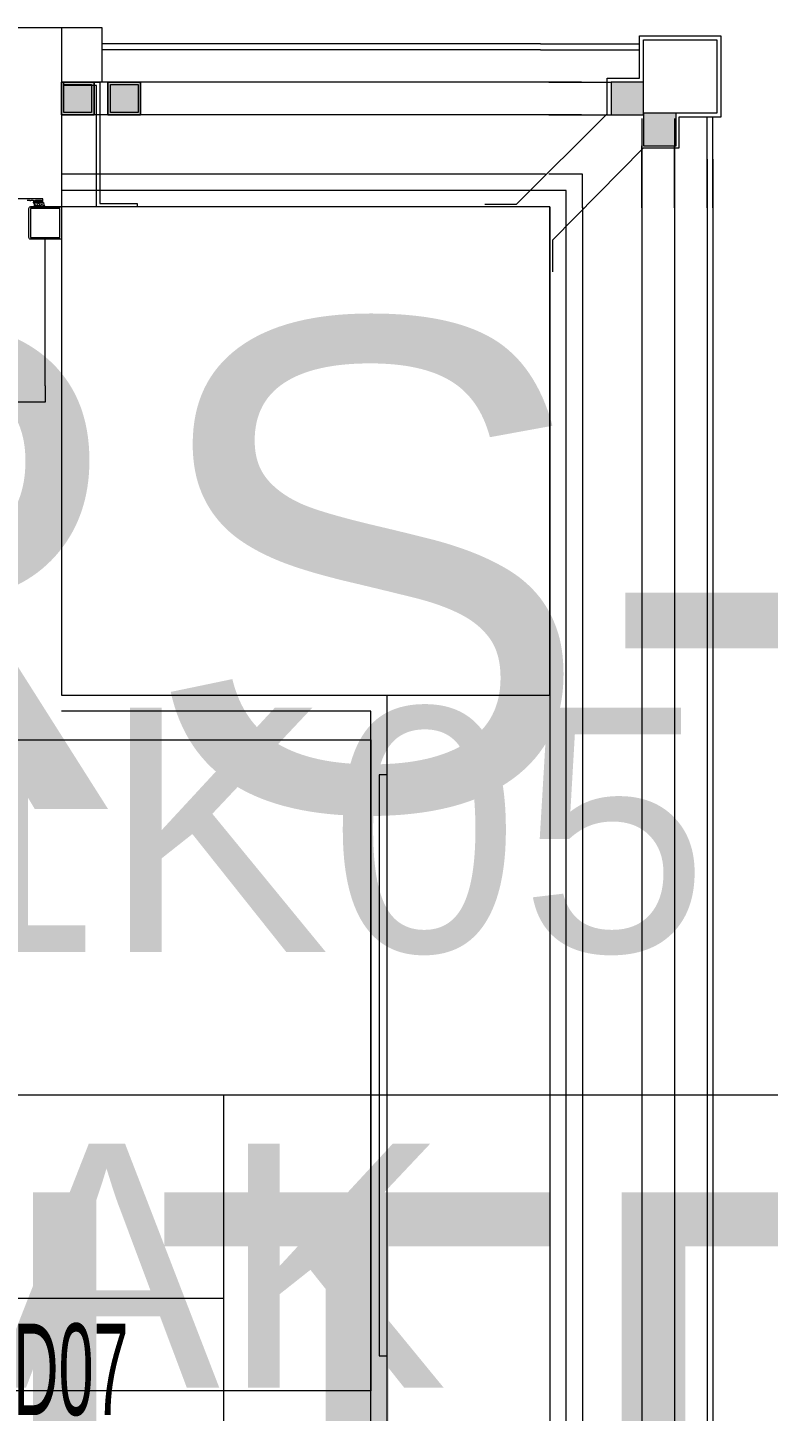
# Model space of a CAD drawing. Extents: x -9058 to 11890, y 0 to 4205.
# Drawn here: x 9790.9 to 9881.9, y 3637.9 to 3807.9 of the extents above; entities that cross this region are included whole.
import ezdxf
from ezdxf.enums import TextEntityAlignment as Align

# ---------------------------------------------------------------- set-up
doc = ezdxf.new("R2010")
doc.units = 0
doc.header["$MEASUREMENT"] = 0
doc.layers.get('0').update_dxf_attribs({"color": 9, "lineweight": 9})
for name, color, linetype, lineweight in [('06D', 9, 'Continuous', 9), ('10', 9, 'Continuous', 9), ('14', 9, 'Continuous', 9), ('40A', 9, 'Continuous', 9), ('M-TEFRIS2-015', 129, 'Continuous', 9), ('M-TEFRIS2-015 @ 10 (1)', 129, 'Continuous', 9), ('M-TEFRIS2-015 @ 10 (2)', 129, 'Continuous', 9), ('M-TEFRIS2-015 @ 20', 129, 'Continuous', 9), ('M-TEFRIS2-015 @ 5 (1)', 129, 'Continuous', 9), ('M-TEFRIS2-015 @ 5 (2)', 129, 'Continuous', 9)]:
    doc.layers.add(name, color=color, linetype=linetype, lineweight=lineweight)
doc.styles.add('Arial', font='arial.ttf', dxfattribs={"height": 2.5})
doc.styles.add('MuuM_TEXT-STANDART', font='ARIALN.TTF')

# ---------------------------------------------------------------- blocks, each defined once
blk = doc.blocks.new('p-s-profil')
at = {"layer": '10'}
blk.add_lwpolyline([(9, 15.3), (4.6, 15.3), (4.6, 0.4), (0, 0.4), (0, 0), (5, 0), (5, 14.9), (9, 14.9), (9, 15.3)], dxfattribs=at)
blk.add_lwpolyline([(9, 15.3), (4.6, 15.3), (4.6, 0.4), (0, 0.4), (0, 0), (5, 0), (5, 14.9), (9, 14.9), (9, 15.3)], dxfattribs=at)
blk = doc.blocks.new('p-kutu_profil_40x40')
h = blk.add_hatch(color=256)
h.dxf.hatch_style = 1
h.paths.add_polyline_path([(0, 0), (4, 0), (4, 4), (0, 4)])
h = blk.add_hatch(color=255)
h.dxf.hatch_style = 1
h.paths.add_polyline_path([(0, 0), (4, 0), (4, 4), (0, 4)])
blk.add_lwpolyline([(0, 0), (4, 0), (4, 4), (0, 4)], close=True)
at = {"layer": '10'}
for points in [[(0, 4), (4, 4), (4, 0), (0, 0)], [(0, 4), (4, 4), (4, 0), (0, 0)], [(0, 0), (4, 0), (4, 4), (0, 4)], [(0.3, 3.7), (3.7, 3.7), (3.7, 0.3), (0.3, 0.3)], [(0.3, 3.7), (3.7, 3.7), (3.7, 0.3), (0.3, 0.3)]]:
    blk.add_lwpolyline(points, close=True, dxfattribs=at)
blk = doc.blocks.new('prf-10x10')
h = blk.add_hatch(color=255)
h.dxf.hatch_style = 1
h.paths.add_polyline_path([(-5, -5), (5, -5), (5, 5), (-5, 5)])
at = {"layer": '10'}
blk.add_lwpolyline([(-5, -5), (5, -5), (5, 5), (-5, 5)], close=True, dxfattribs=at)
blk = doc.blocks.new('0a_roomno2')
blk.add_lwpolyline([(30, -16), (0, -16), (0, 0), (30, 0)], close=True)
for points in [[(0, 0), (30, 0)], [(0, -5), (30, -5)], [(12, -5), (12, -16)], [(18, -5), (18, -16)], [(24, -5), (24, -16)], [(12, -10.5), (0, -10.5)]]:
    blk.add_lwpolyline(points)
at = {"layer": '40A'}
blk.add_lwpolyline([(0, 0), (30, 0)], dxfattribs=at)
at = {"style": 'MuuM_TEXT-STANDART', "width": 0.6}
blk.add_text('H:', height=2.25, dxfattribs=at).set_placement((0.525, -12.9619), align=Align.MIDDLE_LEFT)
at = {"style": 'Arial'}
blk.add_attdef('ODANO', (0, 1.505), '', height=3, dxfattribs=at)
blk.add_attdef('MEKANADI', text='', height=3, dxfattribs=at).set_placement((0.525, -4.75), align=Align.BOTTOM_LEFT)
at = {"style": 'MuuM_TEXT-STANDART', "width": 0.6}
for tag, p in [('YER01', (15, -7)), ('TAVAN01', (20.625, -7)), ('DUVAR01', (26.25, -7)), ('YER02', (15, -10.375)), ('TAVAN02', (20.625, -10.375)), ('DUVAR02', (26.25, -10.375)), ('YER03', (15, -13.75)), ('TAVAN03', (20.625, -13.75)), ('DUVAR03', (26.25, -13.75))]:
    blk.add_attdef(tag, text='', height=2.25, dxfattribs=at).set_placement(p, align=Align.MIDDLE_CENTER)
at = {"style": 'MuuM_TEXT-STANDART'}
blk.add_attdef('M2', text='', height=2.25, dxfattribs=at).set_placement((1.3231, -7.8046), align=Align.MIDDLE_LEFT)
at = {"style": 'MuuM_TEXT-STANDART', "width": 0.6}
blk.add_attdef('TEMIZTAVANYUKSEKLIGI', text='', height=2.25, dxfattribs=at).set_placement((2.7, -13.1619), align=Align.MIDDLE_LEFT)
blk = doc.blocks.new('*U678')
at = {"layer": 'M-TEFRIS2-015 @ 10 (1)'}
ref = blk.add_blockref('0a_roomno2', (9664.96, 3676.76), dxfattribs=dict(at, xscale=10, yscale=10, zscale=10))
ref.add_attrib('ODANO', ' PRS-1K05', (9664.96, 3694.31), dxfattribs={"layer": '0', "height": 30, "style": 'Arial'})
ref.add_attrib('MEKANADI', 'MUTFAK', dxfattribs={"layer": '0', "height": 30, "style": 'Arial'}).set_placement((9670.21, 3631.76), align=Align.BOTTOM_LEFT)
at = {"layer": 'M-TEFRIS2-015 @ 10 (2)'}
ref = blk.add_blockref('0a_roomno2', (9664.96, 3676.76), dxfattribs=dict(at, xscale=10, yscale=10, zscale=10))
ref.add_attrib('ODANO', ' PRS-1K05', (9664.96, 3694.31), dxfattribs={"layer": '0', "height": 30, "style": 'Arial'})
ref.add_attrib('MEKANADI', 'MUTFAK', dxfattribs={"layer": '0', "height": 30, "style": 'Arial'}).set_placement((9670.21, 3631.76), align=Align.BOTTOM_LEFT)
at = {"layer": 'M-TEFRIS2-015 @ 20'}
ref = blk.add_blockref('0a_roomno2', (9664.96, 3676.76), dxfattribs=dict(at, xscale=20, yscale=20, zscale=20))
ref.add_attrib('ODANO', ' PRS-1K05', (9664.96, 3711.86), dxfattribs={"layer": '0', "height": 60, "style": 'Arial'})
ref.add_attrib('MEKANADI', 'MUTFAK', dxfattribs={"layer": '0', "height": 60, "style": 'Arial'}).set_placement((9675.46, 3586.76), align=Align.BOTTOM_LEFT)
at = {"layer": 'M-TEFRIS2-015 @ 5 (1)'}
ref = blk.add_blockref('0a_roomno2', (9664.96, 3676.76), dxfattribs=dict(at, xscale=5, yscale=5, zscale=5))
ref.add_attrib('ODANO', ' PRS-1K05', (9664.96, 3685.54), dxfattribs={"layer": '0', "height": 15, "style": 'Arial'})
ref.add_attrib('MEKANADI', 'MUTFAK', dxfattribs={"layer": '0', "height": 15, "style": 'Arial'}).set_placement((9667.58, 3654.26), align=Align.BOTTOM_LEFT)
ref.add_attrib('M2', '#### m2', dxfattribs={"layer": '0', "height": 11.25, "style": 'MuuM_TEXT-STANDART', "width": 0.6}).set_placement((9667.58, 3640.2), align=Align.MIDDLE_LEFT)
ref.add_attrib('TEMIZTAVANYUKSEKLIGI', '2.40 m', dxfattribs={"layer": '0', "height": 11.25, "style": 'MuuM_TEXT-STANDART', "width": 0.6}).set_placement((9678.46, 3612.2), align=Align.MIDDLE_LEFT)
ref.add_attrib('YER01', 'Y09', dxfattribs={"layer": '0', "height": 11.25, "style": 'MuuM_TEXT-STANDART', "width": 0.6}).set_placement((9739.96, 3643.01), align=Align.MIDDLE_CENTER)
ref.add_attrib('TAVAN01', 'T01', dxfattribs={"layer": '0', "height": 11.25, "style": 'MuuM_TEXT-STANDART', "width": 0.6}).set_placement((9768.08, 3643.01), align=Align.MIDDLE_CENTER)
ref.add_attrib('DUVAR01', 'D07', dxfattribs={"layer": '0', "height": 11.25, "style": 'MuuM_TEXT-STANDART', "width": 0.6}).set_placement((9796.21, 3643.01), align=Align.MIDDLE_CENTER)
ref.add_attrib('TAVAN02', 'T09', dxfattribs={"layer": '0', "height": 11.25, "style": 'MuuM_TEXT-STANDART', "width": 0.6}).set_placement((9768.08, 3626.14), align=Align.MIDDLE_CENTER)
ref.add_attrib('DUVAR02', 'D10', dxfattribs={"layer": '0', "height": 11.25, "style": 'MuuM_TEXT-STANDART', "width": 0.6}).set_placement((9796.21, 3626.14), align=Align.MIDDLE_CENTER)
at = {"layer": 'M-TEFRIS2-015 @ 5 (2)'}
ref = blk.add_blockref('0a_roomno2', (9664.96, 3676.76), dxfattribs=dict(at, xscale=5, yscale=5, zscale=5))
ref.add_attrib('ODANO', ' PRS-1K05', (9664.96, 3685.54), dxfattribs={"layer": '0', "height": 15, "style": 'Arial'})
ref.add_attrib('MEKANADI', 'MUTFAK', dxfattribs={"layer": '0', "height": 15, "style": 'Arial'}).set_placement((9667.58, 3654.26), align=Align.BOTTOM_LEFT)
ref.add_attrib('M2', '#### m2', dxfattribs={"layer": '0', "height": 11.25, "style": 'MuuM_TEXT-STANDART', "width": 0.6}).set_placement((9667.58, 3640.2), align=Align.MIDDLE_LEFT)
ref.add_attrib('TEMIZTAVANYUKSEKLIGI', '2.40 m', dxfattribs={"layer": '0', "height": 11.25, "style": 'MuuM_TEXT-STANDART', "width": 0.6}).set_placement((9678.46, 3612.2), align=Align.MIDDLE_LEFT)
ref.add_attrib('YER01', 'Y09', dxfattribs={"layer": '0', "height": 11.25, "style": 'MuuM_TEXT-STANDART', "width": 0.6}).set_placement((9739.96, 3643.01), align=Align.MIDDLE_CENTER)
ref.add_attrib('TAVAN01', 'T01', dxfattribs={"layer": '0', "height": 11.25, "style": 'MuuM_TEXT-STANDART', "width": 0.6}).set_placement((9768.08, 3643.01), align=Align.MIDDLE_CENTER)
ref.add_attrib('DUVAR01', 'D07', dxfattribs={"layer": '0', "height": 11.25, "style": 'MuuM_TEXT-STANDART', "width": 0.6}).set_placement((9796.21, 3643.01), align=Align.MIDDLE_CENTER)
ref.add_attrib('TAVAN02', 'T09', dxfattribs={"layer": '0', "height": 11.25, "style": 'MuuM_TEXT-STANDART', "width": 0.6}).set_placement((9768.08, 3626.14), align=Align.MIDDLE_CENTER)
ref.add_attrib('DUVAR02', 'D10', dxfattribs={"layer": '0', "height": 11.25, "style": 'MuuM_TEXT-STANDART', "width": 0.6}).set_placement((9796.21, 3626.14), align=Align.MIDDLE_CENTER)

msp = doc.modelspace()

# ---------------------------------------------------------------- linework, layer by layer
at = {"layer": '06D'}
msp.add_lwpolyline([(9793.06, 3763.87), (9793.06, 3761.87), (9657.06, 3761.87), (9657.06, 3763.87)], dxfattribs=at)
at = {"layer": '14'}
msp.add_lwpolyline([(9793.06, 3763.87), (9793.06, 3781.87)], dxfattribs=at)
at = {"layer": 'M-TEFRIS2-015'}
for points in [[(9795.06, 3807.87), (9655.06, 3807.87)], [(9802.06, 3801.17), (9800.06, 3801.17), (9800.06, 3807.87), (9795.06, 3807.87), (9795.06, 3785.87), (9791.26, 3785.87)], [(9847.07, 3786.17), (9850.95, 3786.17), (9862.07, 3797.3), (9862.07, 3801.68), (9866.06, 3801.68), (9866.06, 3806.87), (9876.06, 3806.87), (9876.06, 3796.87), (9870.87, 3796.87), (9870.87, 3793.07), (9866.49, 3793.07), (9855.36, 3781.75), (9855.36, 3777.87)], [(9853.91, 3805.87), (9800.06, 3805.87)], [(9853.91, 3805.17), (9800.06, 3805.17)], [(9853.91, 3805.87), (9866.06, 3805.87)], [(9853.91, 3805.17), (9866.06, 3805.17)], [(9866.56, 3801.17), (9866.56, 3801.17), (9866.56, 3806.36), (9875.56, 3806.36), (9875.56, 3797.36), (9870.37, 3797.36), (9870.37, 3797.36)], [(9858.91, 3801.17), (9795.06, 3801.17)], [(9854.91, 3801.17), (9862.56, 3801.17)], [(9858.91, 3797.17), (9795.06, 3797.17)], [(9854.91, 3797.17), (9862.55, 3797.17)], [(9866.36, 3796.72), (9866.36, 3299.87)], [(9870.36, 3796.72), (9870.36, 3299.87)], [(9874.36, 3785.72), (9874.36, 3796.87)], [(9875.06, 3785.72), (9875.06, 3796.87)], [(9866.36, 3785.72), (9866.36, 3793.36)], [(9870.36, 3785.72), (9870.36, 3793.37)], [(9874.36, 3791.72), (9874.36, 3304.87)], [(9875.06, 3791.72), (9875.06, 3304.87)], [(9854.51, 3789.87), (9795.06, 3789.87)], [(9859.06, 3785.72), (9859.06, 3789.87), (9854.91, 3789.87)], [(9857.06, 3299.87), (9857.06, 3787.87), (9795.06, 3787.87)], [(9854.91, 3785.87), (9794.66, 3785.87)], [(9855.06, 3785.87), (9855.06, 3299.47)], [(9859.06, 3785.87), (9859.06, 3299.87)], [(9835.06, 3725.87), (9855.06, 3725.87), (9855.06, 3299.87), (9835.06, 3299.87), (9835.06, 3725.87), (9835.06, 3725.87)], [(9833.06, 3370.37), (9833.06, 3723.87), (9795.06, 3723.87)]]:
    msp.add_lwpolyline(points, dxfattribs=at)
for points in [[(9790.83, 3786.66), (9791.16, 3786.66), (9791.16, 3786.65), (9791.31, 3786.65), (9791.31, 3786.66), (9791.58, 3786.66), (9791.58, 3786.65), (9791.71, 3786.65), (9791.71, 3786.48, -0.414214), (9791.68, 3786.45), (9791.58, 3786.45), (9791.58, 3786.4, 0.414214), (9791.63, 3786.35), (9791.94, 3786.35, 0.414214), (9792.01, 3786.42), (9792.01, 3786.44, 0.414214), (9792, 3786.45), (9791.9, 3786.45, -0.414214), (9791.85, 3786.5), (9791.85, 3786.62, -0.414214), (9791.9, 3786.67), (9792.57, 3786.67, -0.414214), (9792.62, 3786.62), (9792.62, 3786.5, -0.414214), (9792.57, 3786.45), (9792.47, 3786.45, 0.414214), (9792.46, 3786.44), (9792.46, 3786.42, 0.414214), (9792.53, 3786.35), (9792.75, 3786.35, 0.414214), (9792.76, 3786.36), (9792.76, 3786.84, 0.414214), (9792.75, 3786.85), (9784.77, 3786.85, 0.414214)], [(9792.85, 3786.36, 0.220745), (9793.16, 3785.77, -0.651907), (9793.1, 3785.7, -0.176952), (9792.81, 3786.01, 0.281357), (9792.67, 3786.1), (9792.58, 3786.1), (9792.57, 3786.1), (9792.56, 3786.1), (9792.56, 3786.1), (9792.55, 3786.09), (9792.54, 3786.09), (9792.54, 3786.08), (9792.53, 3786.08), (9792.53, 3786.07), (9792.52, 3786.06), (9792.52, 3786.05), (9792.52, 3785.97), (9792.52, 3785.97), (9792.52, 3785.97), (9792.52, 3785.96), (9792.52, 3785.96), (9792.52, 3785.96), (9792.51, 3785.96), (9792.51, 3785.96), (9792.51, 3785.95), (9792.5, 3785.95), (9792.42, 3785.95), (9792.42, 3785.95), (9792.42, 3785.95), (9792.41, 3785.96), (9792.41, 3785.96), (9792.41, 3785.96), (9792.4, 3785.96), (9792.4, 3785.96), (9792.4, 3785.97), (9792.4, 3785.97), (9792.4, 3786.05), (9792.4, 3786.06), (9792.4, 3786.06), (9792.4, 3786.07), (9792.39, 3786.08), (9792.39, 3786.08), (9792.38, 3786.09), (9792.37, 3786.09), (9792.37, 3786.1), (9792.35, 3786.1), (9792.34, 3786.1), (9792.34, 3786.1), (9792.33, 3786.09), (9792.32, 3786.09), (9792.32, 3786.08), (9792.31, 3786.08), (9792.31, 3786.07), (9792.3, 3786.06), (9792.3, 3786.05), (9792.3, 3785.97), (9792.3, 3785.97), (9792.3, 3785.97), (9792.3, 3785.96), (9792.3, 3785.96), (9792.3, 3785.96), (9792.29, 3785.96), (9792.29, 3785.96), (9792.29, 3785.95), (9792.28, 3785.95), (9792.2, 3785.95), (9792.2, 3785.95), (9792.2, 3785.95), (9792.19, 3785.96), (9792.19, 3785.96), (9792.19, 3785.96), (9792.18, 3785.96), (9792.18, 3785.96), (9792.18, 3785.97), (9792.18, 3785.97), (9792.18, 3786.05), (9792.18, 3786.06), (9792.18, 3786.06), (9792.18, 3786.07), (9792.17, 3786.08), (9792.17, 3786.08), (9792.16, 3786.09), (9792.15, 3786.09), (9792.15, 3786.1), (9792.13, 3786.1), (9792.12, 3786.1), (9792.12, 3786.1), (9792.11, 3786.09), (9792.1, 3786.09), (9792.1, 3786.08), (9792.09, 3786.08), (9792.09, 3786.07), (9792.08, 3786.06), (9792.08, 3786.05), (9792.08, 3785.97), (9792.08, 3785.97), (9792.08, 3785.97), (9792.08, 3785.96), (9792.08, 3785.96), (9792.08, 3785.96), (9792.07, 3785.96), (9792.07, 3785.96), (9792.07, 3785.95), (9792.06, 3785.95), (9791.98, 3785.95), (9791.98, 3785.95), (9791.98, 3785.95), (9791.97, 3785.96), (9791.97, 3785.96), (9791.97, 3785.96), (9791.96, 3785.96), (9791.96, 3785.96), (9791.96, 3785.97), (9791.96, 3785.97), (9791.96, 3786.05), (9791.96, 3786.06), (9791.96, 3786.06), (9791.96, 3786.07), (9791.95, 3786.08), (9791.95, 3786.08), (9791.94, 3786.09), (9791.93, 3786.09), (9791.93, 3786.1), (9791.91, 3786.1), (9791.9, 3786.1), (9791.9, 3786.1), (9791.89, 3786.09), (9791.88, 3786.09), (9791.88, 3786.08), (9791.87, 3786.08), (9791.87, 3786.07), (9791.86, 3786.06), (9791.86, 3786.05), (9791.86, 3785.97), (9791.86, 3785.97), (9791.86, 3785.97), (9791.86, 3785.96), (9791.86, 3785.96), (9791.86, 3785.96), (9791.85, 3785.96), (9791.85, 3785.96), (9791.85, 3785.95), (9791.84, 3785.95), (9791.76, 3785.95), (9791.76, 3785.95), (9791.76, 3785.95), (9791.75, 3785.96), (9791.75, 3785.96), (9791.75, 3785.96), (9791.74, 3785.96), (9791.74, 3785.96), (9791.74, 3785.97), (9791.74, 3785.97), (9791.74, 3786.31, -0.414214), (9791.77, 3786.34), (9792, 3786.34, 0.414214), (9792.03, 3786.37), (9792.03, 3786.44, 0.291535), (9792.02, 3786.45), (9791.97, 3786.48, -0.613042), (9791.97, 3786.54), (9792.09, 3786.6, -0.127095), (9792.15, 3786.62), (9792.35, 3786.62, -0.127095), (9792.42, 3786.6), (9792.52, 3786.54, -0.585233), (9792.52, 3786.47), (9792.48, 3786.45, 0.167811), (9792.47, 3786.44), (9792.47, 3786.37, 0.414214), (9792.5, 3786.34), (9792.8, 3786.34), (9792.8, 3786.41, -0.394677), (9792.85, 3786.36)]]:
    msp.add_lwpolyline(points, format="xyb", dxfattribs=at)
for points in [[(9792.34, 3786.48, -0.359904), (9792.36, 3786.45), (9792.36, 3786.28, -0.414214), (9792.33, 3786.25), (9792.13, 3786.25, -0.414214), (9792.1, 3786.28), (9792.1, 3786.45, -0.359904), (9792.13, 3786.48, -0.094739)], [(9795.06, 3782.07, -0.414214), (9794.86, 3781.87), (9791.26, 3781.87, -0.414214), (9791.06, 3782.07), (9791.06, 3785.67, -0.414214), (9791.26, 3785.87), (9794.86, 3785.87, -0.414214), (9795.06, 3785.67)]]:
    msp.add_lwpolyline(points, format="xyb", close=True, dxfattribs=at)
for points in [[(9794.86, 3782.07), (9794.86, 3785.67), (9791.26, 3785.67), (9791.26, 3782.07)], [(9795.06, 3725.87), (9855.06, 3725.87), (9855.06, 3785.87), (9795.06, 3785.87)], [(9774.06, 3640.37), (9774.06, 3720.37), (9833.06, 3720.37), (9833.06, 3640.37)], [(9834.06, 3716.07), (9834.06, 3644.67), (9835.06, 3644.67), (9835.06, 3716.07)]]:
    msp.add_lwpolyline(points, close=True, dxfattribs=at)

# ---------------------------------------------------------------- block references
for p in [(9795.06, 3797.17), (9800.76, 3797.17)]:
    msp.add_blockref('p-kutu_profil_40x40', p, dxfattribs=at)
at = {"layer": 'M-TEFRIS2-015', "xscale": -1}
msp.add_blockref('p-s-profil', (9804.36, 3785.87), dxfattribs=at)
at = {"layer": 'M-TEFRIS2-015', "xscale": 0.4, "yscale": 0.4, "rotation": 90}
for p in [(9864.56, 3799.17), (9868.56, 3795.36)]:
    msp.add_blockref('prf-10x10', p, dxfattribs=at)
at = {"layer": 'M-TEFRIS2-015', "color": 6}
msp.add_blockref('*U678', (0, 0), dxfattribs=at)

doc.saveas('drawing.dxf')
